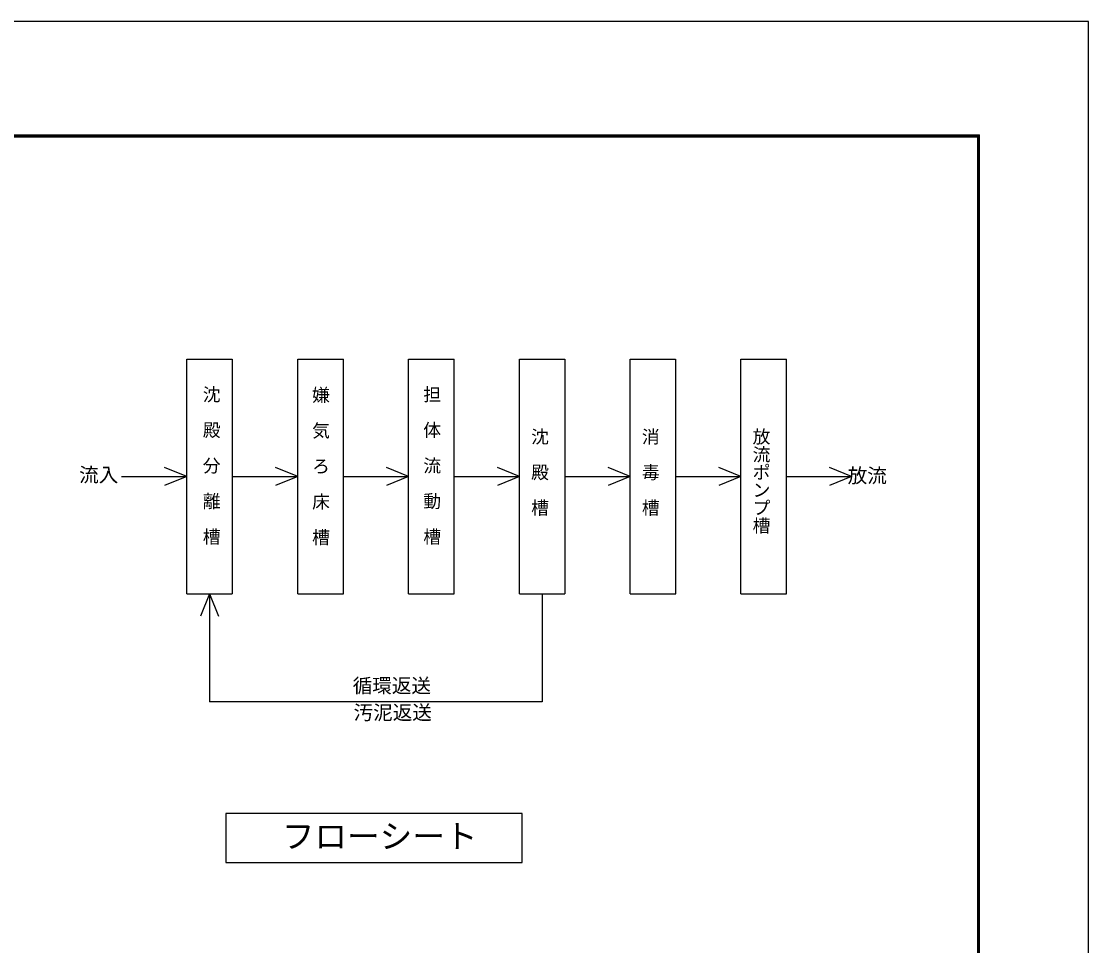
# Model space of a CAD drawing. Units: millimetres, scale not verified. Extents: x -14850 to 14850, y -10500 to 10500.
# Drawn here: x 6671 to 14850, y 3413 to 10500 of the extents above; entities that cross this region are included whole.
import ezdxf
from ezdxf.enums import TextEntityAlignment as Align

# ---------------------------------------------------------------- set-up
doc = ezdxf.new("R2010")
doc.units = ezdxf.units.MM
doc.header["$LTSCALE"] = 50
for name, color, linetype, lineweight in [('0-0_躯体', 3, 'Continuous', 25), ('0-5_図面枠', 7, 'Continuous', 25), ('0-6_Axis_waku', 7, 'Continuous', 25)]:
    doc.layers.add(name, color=color, linetype=linetype, lineweight=lineweight)
doc.styles.add('@ＭＳ ゴシック', font='')
doc.styles.add('ＭＳ ゴシック', font='')
doc.styles.get('@ＭＳ ゴシック').set_extended_font_data('@MS Gothic')
doc.styles.get('ＭＳ ゴシック').set_extended_font_data('MS Gothic')

msp = doc.modelspace()

# ---------------------------------------------------------------- linework, layer by layer
at = {"layer": '0-0_躯体', "color": 7}
for p, q in [((7938.64, 7910.29), (8286.51, 7910.29)), ((7938.64, 6110.28), (7938.64, 7910.29)), ((8288.63, 6110.28), (8288.63, 7910.29)), ((8788.63, 6110.28), (8788.63, 7910.29)), ((8788.63, 7910.29), (9138.61, 7910.29)), ((9638.62, 7910.29), (9986.48, 7910.29)), ((9638.62, 6110.28), (9638.62, 7910.29)), ((9988.61, 6110.28), (9988.61, 7910.29)), ((10488.6, 7910.29), (10836.46, 7910.29)), ((10488.6, 6110.28), (10488.6, 7910.29)), ((10838.59, 6110.28), (10838.59, 7910.29)), ((11337.09, 7910.29), (11684.95, 7910.29)), ((11337.09, 6110.28), (11337.09, 7910.29)), ((11687.08, 6110.28), (11687.08, 7910.29)), ((12185.59, 7910.29), (12533.45, 7910.29)), ((12185.59, 6110.28), (12185.59, 7910.29)), ((12535.58, 6110.28), (12535.58, 7910.29)), ((7938.64, 7010.28), (7768.98, 7078.97)), ((8788.63, 7010.28), (8618.98, 7078.97)), ((9638.62, 7010.28), (9468.96, 7078.97)), ((10488.6, 7010.28), (10318.95, 7078.97)), ((11337.09, 7010.28), (11167.45, 7078.97)), ((12185.59, 7010.28), (12015.94, 7078.97)), ((13033.44, 7010.28), (12863.8, 7078.97)), ((7438.64, 7010.28), (7938.64, 7010.28)), ((7938.64, 7010.28), (7768.98, 6941.59)), ((8288.63, 7010.28), (8788.63, 7010.28)), ((8788.63, 7010.28), (8618.98, 6941.59)), ((9138.61, 7010.28), (9638.62, 7010.28)), ((9638.62, 7010.28), (9468.96, 6941.59)), ((9988.61, 7010.28), (10488.6, 7010.28)), ((10488.6, 7010.28), (10318.95, 6941.59)), ((10837.1, 7010.28), (11337.09, 7010.28)), ((11337.09, 7010.28), (11167.45, 6941.59)), ((11685.6, 7010.28), (12185.59, 7010.28)), ((12185.59, 7010.28), (12015.94, 6941.59)), ((12533.45, 7010.28), (13033.44, 7010.28)), ((13033.44, 7010.28), (12863.8, 6941.59)), ((7938.64, 6110.28), (8287.15, 6110.28)), ((8112.89, 6110.28), (8044.2, 5940.63)), ((8112.89, 6110.28), (8112.89, 5282.78)), ((8112.89, 6110.28), (8181.58, 5940.63)), ((9638.62, 6110.28), (9987.12, 6110.28)), ((10488.6, 6110.28), (10837.1, 6110.28)), ((11337.09, 6110.28), (11685.6, 6110.28)), ((12185.59, 6110.28), (12534.09, 6110.28)), ((8237.8, 4426.12), (8237.8, 4050.32)), ((10509.67, 4426.12), (8237.8, 4426.12)), ((10509.67, 4050.32), (10509.67, 4426.12)), ((8237.8, 4050.32), (10509.67, 4050.32))]:
    msp.add_line(p, q, dxfattribs=at)
for points in [[(8788.63, 6110.28), (9138.61, 6110.28), (9138.61, 7910.29)], [(10662.85, 6110.28), (10662.85, 5282.78), (8112.89, 5282.78)]]:
    msp.add_lwpolyline(points, dxfattribs=at)
at = {"layer": '0-5_図面枠'}
msp.add_lwpolyline([(-14850, -10500), (14850, -10500), (14850, 10500), (-14850, 10500)], close=True, dxfattribs=at)
at = {"layer": '0-6_Axis_waku'}
for p, q in [((-12964, 9629), (14014, 9629)), ((-12963, 9628), (14013, 9628)), ((-12962, 9627), (14012, 9627)), ((-12961, 9626), (14011, 9626)), ((-12960, 9625), (14010, 9625)), ((-12959, 9624), (14009, 9624)), ((-12958, 9623), (14008, 9623)), ((-12957, 9622), (14007, 9622)), ((-12956, 9621), (14006, 9621)), ((-12955, 9620), (14005, 9620)), ((-12954, 9619), (14004, 9619)), ((-12953, 9618), (14003, 9618)), ((-12952, 9617), (14002, 9617)), ((-12951, 9616), (14001, 9616)), ((-12950, 9615), (14000, 9615)), ((14000, -9665), (14000, 9615)), ((14001, -9666.01), (14001, 9616)), ((14002, -9667.01), (14002, 9617)), ((14003, -9668.01), (14003, 9618)), ((14004, -9669.01), (14004, 9619)), ((14005, -9670.01), (14005, 9620)), ((14006, -9671.01), (14006, 9621)), ((14007, -9672.01), (14007, 9622)), ((14008, -9673.01), (14008, 9623)), ((14009, -9674.01), (14009, 9624)), ((14010, -9675.01), (14010, 9625)), ((14011, -9676.01), (14011, 9626)), ((14012, -9677.01), (14012, 9627)), ((14013, -9678.01), (14013, 9628)), ((14014, -9679.01), (14014, 9629))]:
    msp.add_line(p, q, dxfattribs=at)

# ---------------------------------------------------------------- texts
at = {"layer": '0-0_躯体', "color": 4}
for s, height, rotation, style, p in [('沈\u3000殿\u3000分\u3000離\u3000槽', 100, 270, '@ＭＳ ゴシック', (8047.73, 7708.93)), ('嫌\u3000気\u3000ろ\u3000床\u3000槽', 100, 270, '@ＭＳ ゴシック', (8885.54, 7704.88)), ('担\u3000体\u3000流\u3000動\u3000槽', 100, 270, '@ＭＳ ゴシック', (9737.64, 7708.93)), ('沈\u3000殿\u3000槽', 100, 270, '@ＭＳ ゴシック', (10564.1, 7385.28)), ('消\u3000毒\u3000槽', 100, 270, '@ＭＳ ゴシック', (11412.6, 7385.28)), ('放流ポンプ槽', 100, 270, '@ＭＳ ゴシック', (12261.09, 7385.28)), ('放流', 110, 0.001, 'ＭＳ ゴシック', (13003.4, 6929.46))]:
    msp.add_text(s, height=height, rotation=rotation, dxfattribs=dict(at, style=style)).set_placement(p, align=Align.BOTTOM_LEFT)
at = {"layer": '0-0_躯体', "color": 4, "style": 'ＭＳ ゴシック'}
for s, height, p in [('流入', 110, (7113.64, 6935.28)), ('循環返送', 110, (9209.99, 5318.12)), ('汚泥返送', 110, (9216.83, 5112.92)), ('フローシート', 183.3, (8666.72, 4105.71))]:
    msp.add_text(s, height=height, dxfattribs=at).set_placement(p, align=Align.BOTTOM_LEFT)

doc.saveas('drawing.dxf')
